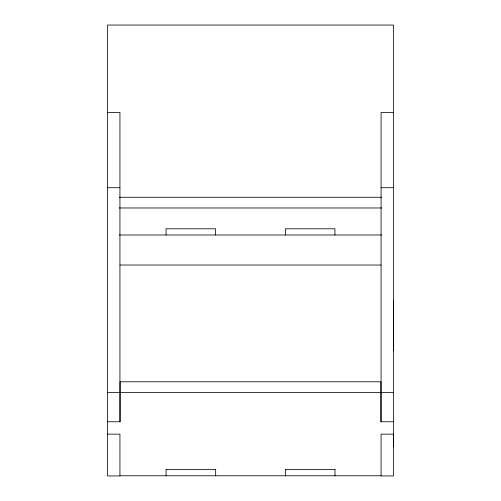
<?xml version="1.0" encoding="UTF-8"?>
<svg xmlns="http://www.w3.org/2000/svg" width="501" height="501" viewBox="0 0 501 501"><rect width="100%" height="100%" fill="white"/><g stroke="black" fill="none" stroke-linecap="round" stroke-linejoin="round"><path stroke-width="0.75" d="M393.467 446.529L393.467 435.801M393.467 300.951L393.442 350.03L393.442 343.836M107.558 112.468L119.939 112.468L119.939 421.761M393.467 112.468L381.079 112.468L381.079 421.761M107.558 187.712L119.939 187.712M381.079 187.712L393.467 187.712M119.276 197.256L381.743 197.256M119.276 207.978L381.743 207.978M119.257 234.994L381.756 234.994M119.946 265.029L381.042 265.029M107.558 392.483L119.939 392.483M381.079 392.483L393.467 392.483M120.096 392.521L380.923 392.521M107.558 421.761L120.096 421.773L120.096 381.8L380.923 381.8L380.923 421.773L393.467 421.761M107.558 434.135L119.939 434.135L119.939 475.95L107.558 475.95L107.558 25.05L393.467 25.05L393.467 475.95L381.079 475.95L381.079 434.135L393.467 434.135M166.063 469.587L215.662 469.587M285.395 469.587L335 469.587M119.927 475.775L381.079 475.787M334.937 234.994L334.937 228.794L285.407 228.794L285.407 234.994M335 469.556L335 475.787M285.407 469.556L285.407 475.787M215.605 234.994L215.605 228.794L166.069 228.794L166.069 234.994M215.662 469.556L215.662 475.787M166.069 469.556L166.069 475.787"/></g></svg>
